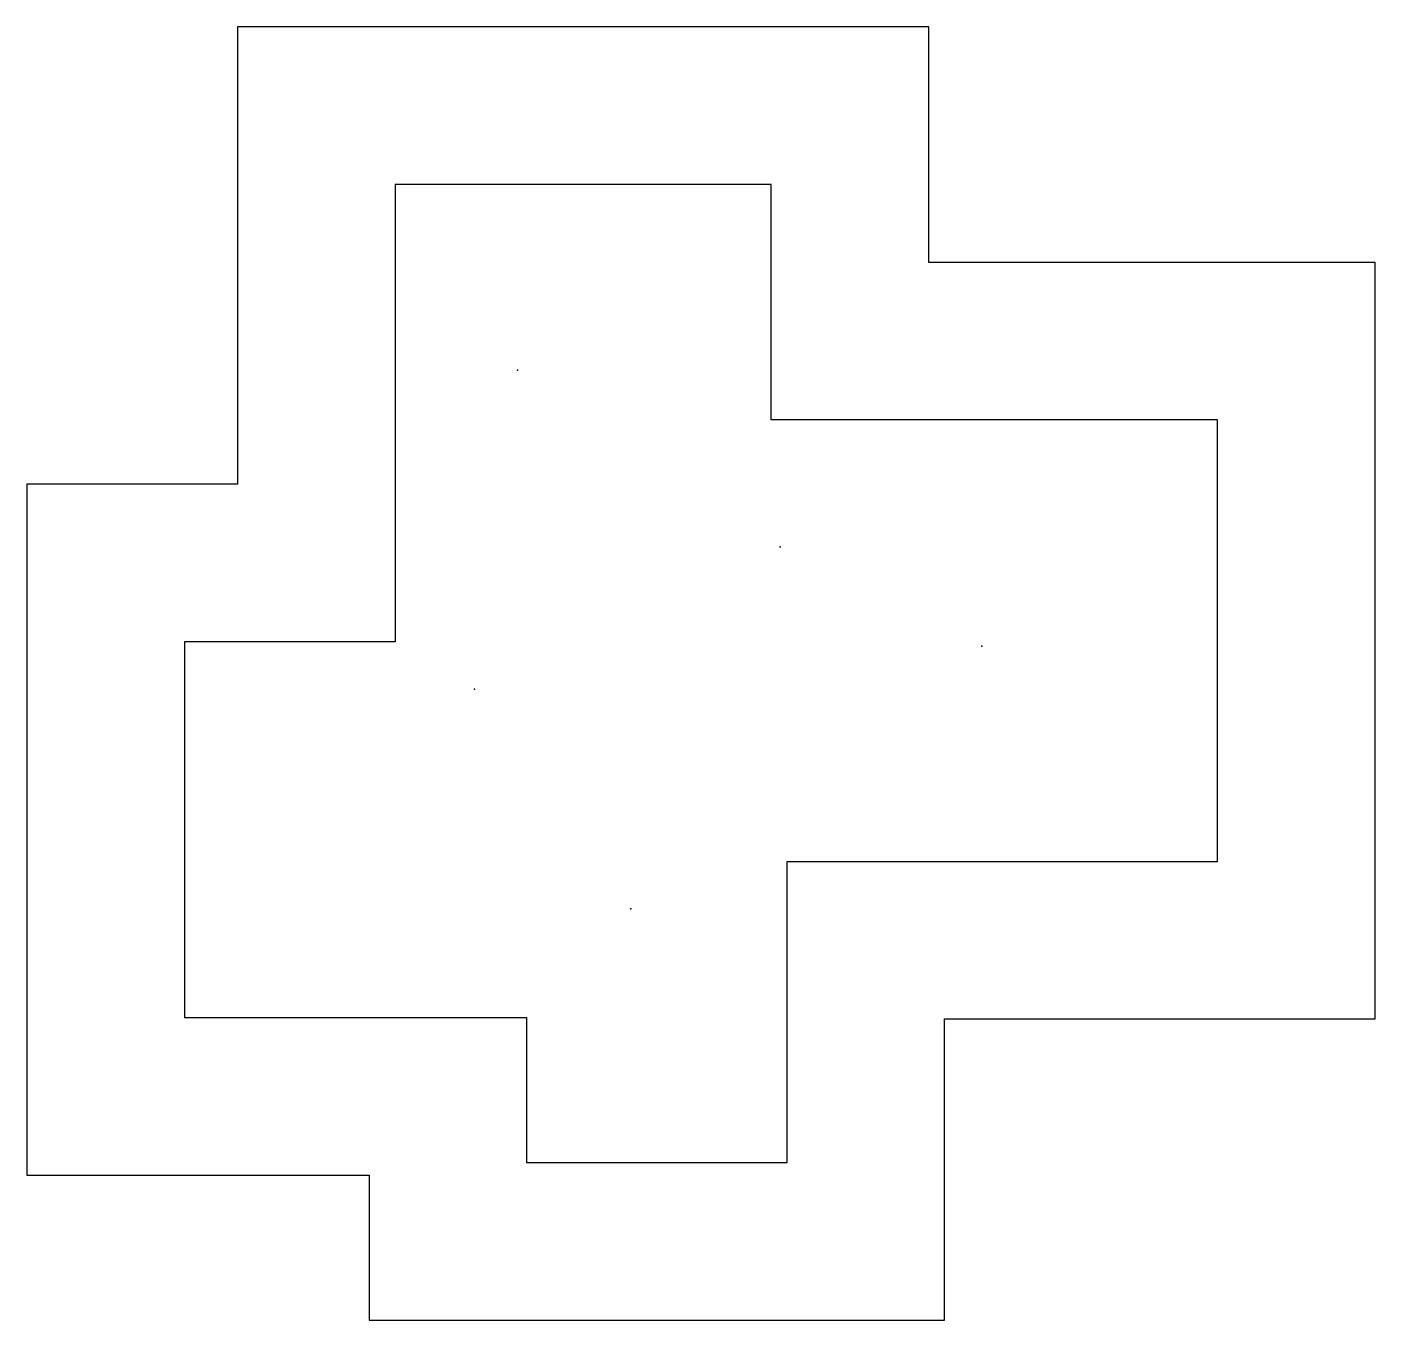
# Model space of a CAD drawing. Extents: x -1 to 16.1, y -4.6 to 11.8.
import ezdxf

# ---------------------------------------------------------------- set-up
doc = ezdxf.new("R2010")
doc.units = 0
doc.layers.add('PILES', color=7, linetype='CONTINUOUS')
doc.layers.add('SLAB_BOUNDARY', color=7, linetype='CONTINUOUS')

msp = doc.modelspace()

# ---------------------------------------------------------------- linework, layer by layer
at = {"layer": 'PILES'}
for p in [(5.217, 7.47), (8.552, 5.229), (11.111, 3.965), (4.671, 3.419), (6.655, 0.632)]:
    msp.add_point(p, dxfattribs=at)
at = {"layer": 'SLAB_BOUNDARY'}
for p, q in [((1.664, 11.826), (1.664, 6.022)), ((10.437, 11.826), (1.664, 11.826)), ((10.437, 8.838), (10.437, 11.826)), ((8.437, 9.826, -1), (3.664, 9.826, -1)), ((3.664, 9.826, -1), (3.664, 4.022, -1)), ((8.437, 6.838, -1), (8.437, 9.826, -1)), ((16.101, 8.838), (10.437, 8.838)), ((16.101, -0.765), (16.101, 8.838)), ((14.101, 6.838, -1), (8.437, 6.838, -1)), ((14.101, 1.235, -1), (14.101, 6.838, -1)), ((1.664, 6.022), (-1.009, 6.022)), ((-1.009, 6.022), (-1.009, -2.748)), ((3.664, 4.022, -1), (0.991, 4.022, -1)), ((0.991, 4.022, -1), (0.991, -0.748, -1)), ((8.638, -2.587, -1), (8.638, 1.235, -1)), ((8.638, 1.235, -1), (14.101, 1.235, -1)), ((0.991, -0.748, -1), (5.332, -0.748, -1)), ((5.332, -0.748, -1), (5.332, -2.587, -1)), ((10.638, -4.587), (10.638, -0.765)), ((10.638, -0.765), (16.101, -0.765)), ((5.332, -2.587, -1), (8.638, -2.587, -1)), ((-1.009, -2.748), (3.332, -2.748)), ((3.332, -2.748), (3.332, -4.587)), ((3.332, -4.587), (10.638, -4.587))]:
    msp.add_line(p, q, dxfattribs=at)

doc.saveas('drawing.dxf')
